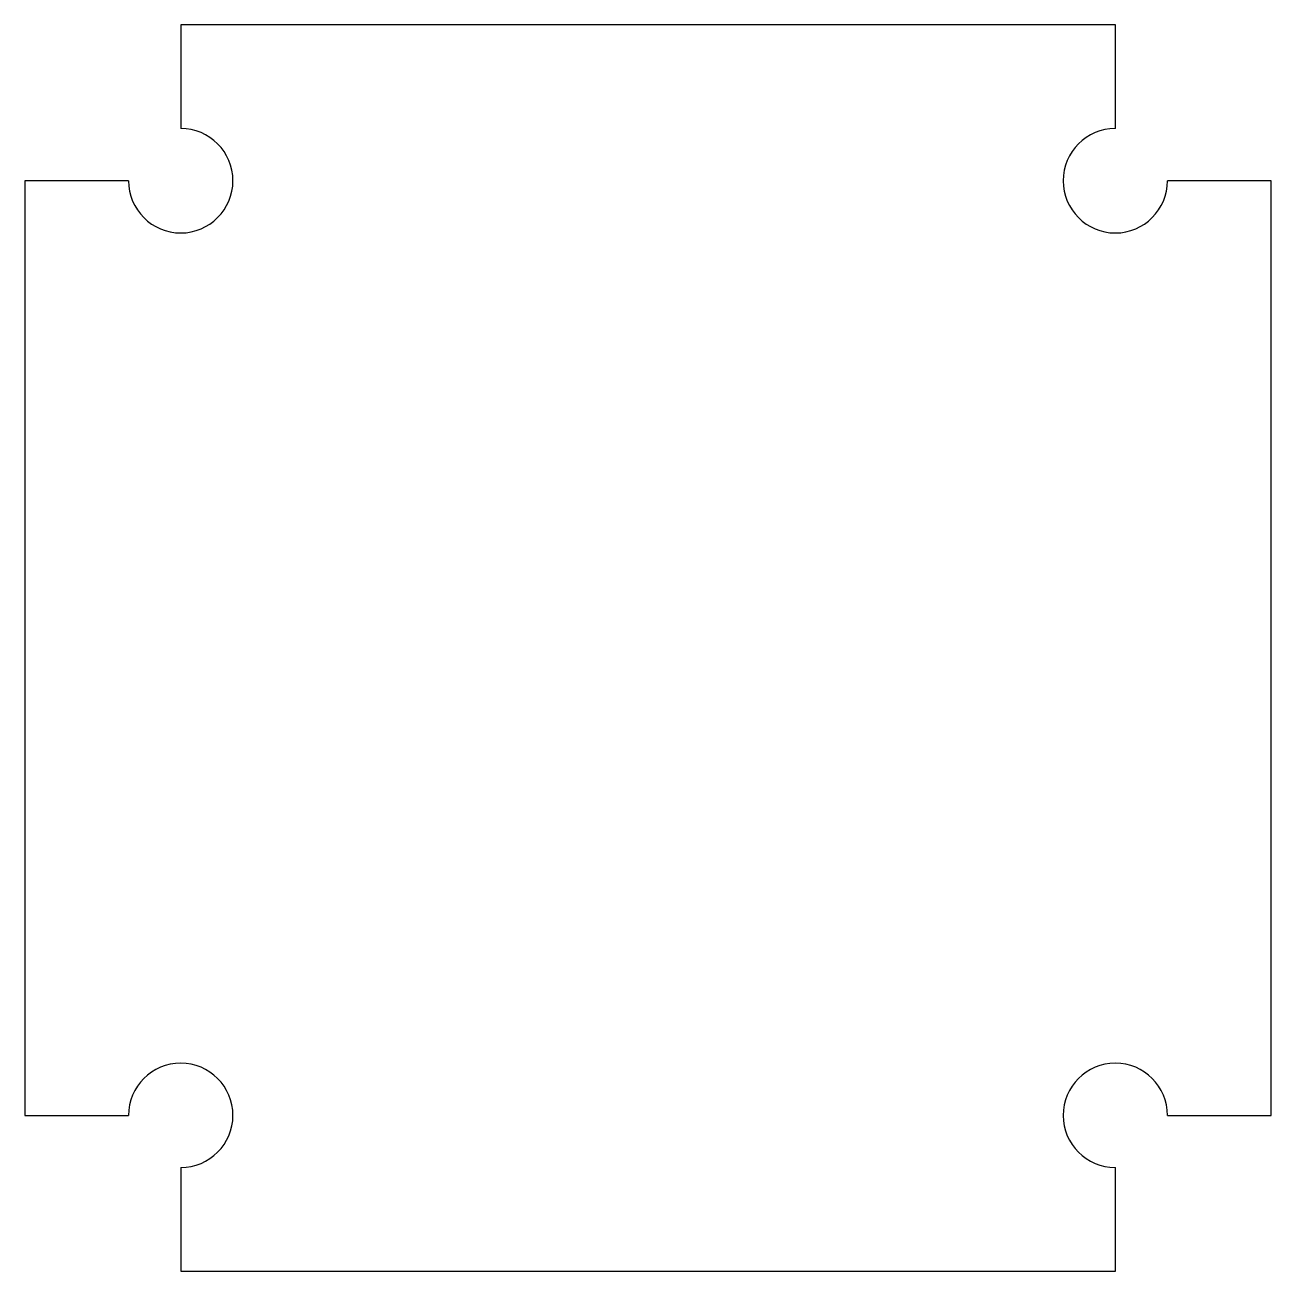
# Model space of a CAD drawing. Extents: x -1.19 to 0.39, y -2.35 to -0.77.
import ezdxf

# ---------------------------------------------------------------- set-up
doc = ezdxf.new("R2010")
doc.units = 0
doc.header["$MEASUREMENT"] = 0
doc.layers.add('VISIBLE', color=7, linetype='CONTINUOUS')

msp = doc.modelspace()

# ---------------------------------------------------------------- linework, layer by layer
at = {"layer": 'VISIBLE'}
for p, q in [((0.1915, -0.772), (-0.9896, -0.772)), ((-0.9896, -0.772), (-0.9896, -0.9028)), ((0.1915, -0.9028), (0.1915, -0.772)), ((-1.0557, -0.9689), (-1.1865, -0.9689)), ((-1.1865, -0.9689), (-1.1865, -2.15)), ((0.3883, -0.9689), (0.2575, -0.9689)), ((0.3883, -2.15), (0.3883, -0.9689)), ((-1.1865, -2.15), (-1.0557, -2.15)), ((0.2575, -2.15), (0.3883, -2.15)), ((-0.9896, -2.216), (-0.9896, -2.3468)), ((0.1915, -2.3468), (0.1915, -2.216)), ((-0.9896, -2.3468), (0.1915, -2.3468))]:
    msp.add_line(p, q, dxfattribs=at)
for centre, start, end in [((-0.9896, -0.9689), 180, 90), ((0.1915, -0.9689), 90, 0), ((-0.9896, -2.15), 270, 180), ((0.1915, -2.15), 0, 270)]:
    msp.add_arc(centre, 0.066, start, end, dxfattribs=at)

doc.saveas('drawing.dxf')
